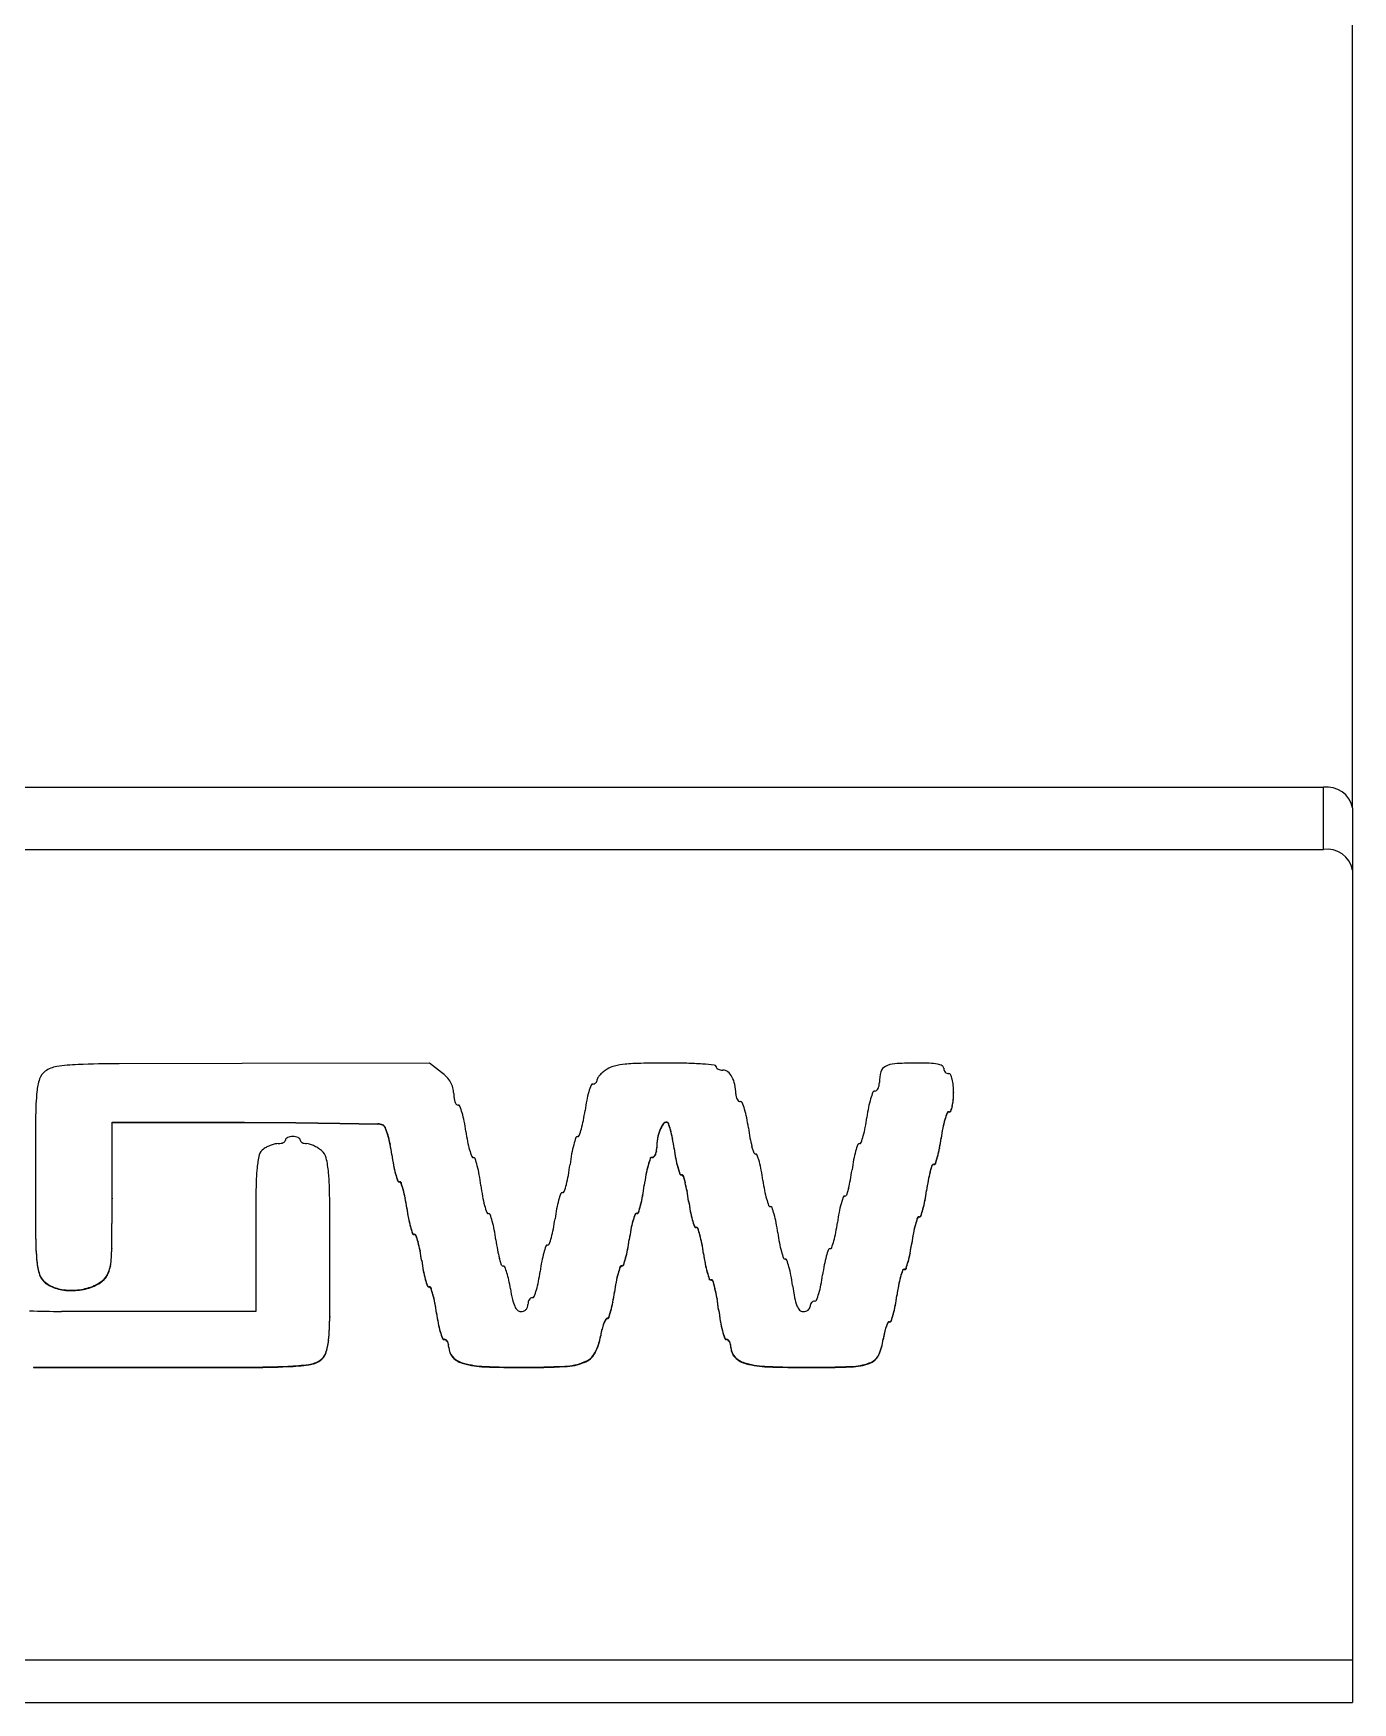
# Model space of a CAD drawing. Header units: millimetres. Extents: x 0 to 420, y 0 to 297.
# Drawn here: x 123.75 to 146.29, y 126.85 to 155.37 of the extents above; entities that cross this region are included whole.
import ezdxf

# ---------------------------------------------------------------- set-up
doc = ezdxf.new("R2010")
doc.units = ezdxf.units.MM

msp = doc.modelspace()

# ---------------------------------------------------------------- linework, layer by layer
at = {"color": 7, "linetype": 'Continuous', "lineweight": 25}
for p, q in [((146.2918, 142.13781), (146.2918, 244.34923)), ((61.7918, 142.49136), (145.7918, 142.49136)), ((145.7918, 141.4307), (145.7918, 142.49136)), ((146.2918, 142.13781), (146.2918, 141.07715)), ((61.7918, 141.4307), (145.7918, 141.4307)), ((146.2918, 141.07715), (146.2918, 127.58146)), ((130.5136, 137.77806), (127.31591, 137.77307)), ((130.72106, 137.61977), (130.5136, 137.77806)), ((127.31591, 137.77307), (125.21256, 137.76746)), ((139.47312, 137.27665), (139.47312, 137.26958)), ((139.36269, 136.92974), (139.36269, 136.92267)), ((139.39573, 136.94763), (139.39573, 136.94056)), ((139.42608, 136.96417), (139.42608, 136.95709)), ((139.45038, 137.04428), (139.45038, 137.03721)), ((139.46754, 137.15052), (139.46754, 137.14345)), ((123.78363, 136.8811), (123.77982, 135.83387)), ((125.08966, 135.46706), (125.09112, 136.76817)), ((125.08966, 135.45999), (125.09112, 136.7611)), ((125.09112, 136.76817), (127.35417, 136.76725)), ((125.09112, 136.76817), (125.09112, 136.7611)), ((125.09112, 136.7611), (127.35417, 136.76018)), ((127.35417, 136.76725), (128.22859, 136.76373)), ((127.35417, 136.76725), (127.35417, 136.76018)), ((127.35417, 136.76018), (128.22859, 136.75666)), ((128.22859, 136.76373), (128.98088, 136.75369)), ((128.22859, 136.76373), (128.22859, 136.75666)), ((128.22859, 136.75666), (128.98088, 136.74662)), ((128.98088, 136.75369), (129.63291, 136.7402)), ((128.98088, 136.75369), (128.98088, 136.74662)), ((128.98088, 136.74662), (129.63291, 136.73313)), ((129.63291, 136.7402), (129.63291, 136.73313)), ((129.71401, 136.72239), (129.71401, 136.71532)), ((129.75498, 136.68324), (129.75498, 136.67617)), ((134.5079, 136.74035), (134.5079, 136.73328)), ((134.56897, 136.76817), (134.56897, 136.7611)), ((134.59797, 136.75203), (134.59797, 136.74496)), ((134.63411, 136.63637), (134.63411, 136.6293)), ((139.28727, 136.67097), (139.28727, 136.6639)), ((139.32362, 136.81584), (139.32362, 136.80877)), ((129.80035, 136.55516), (129.80035, 136.54809)), ((129.84151, 136.39562), (129.84151, 136.38855)), ((134.41244, 136.4907), (134.41244, 136.48363)), ((134.45264, 136.63293), (134.45264, 136.62586)), ((134.66828, 136.49152), (134.66828, 136.48444)), ((136.06126, 136.23832), (136.02594, 136.3545)), ((139.2589, 136.49897), (139.2589, 136.4919)), ((129.872, 136.21482), (129.872, 136.20775)), ((134.28896, 136.15203), (134.28896, 136.14496)), ((134.32132, 136.16996), (134.32132, 136.16289)), ((134.35054, 136.18136), (134.35054, 136.17428)), ((134.37519, 136.21828), (134.37519, 136.21121)), ((134.39232, 136.27144), (134.39232, 136.26437)), ((134.39827, 136.33446), (134.39827, 136.32739)), ((134.69594, 136.31951), (134.69594, 136.31244)), ((134.7234, 136.1475), (134.7234, 136.14043)), ((136.15229, 136.09091), (136.11697, 136.20709)), ((139.16257, 136.06593), (139.19789, 136.18211)), ((139.16257, 136.05886), (139.19789, 136.17504)), ((139.16257, 136.06593), (139.16257, 136.05886)), ((139.19789, 136.18211), (139.19789, 136.17504)), ((139.23144, 136.32697), (139.23144, 136.3199)), ((123.77982, 135.83387), (123.78369, 134.79453)), ((123.77983, 135.83745), (123.78369, 134.8016)), ((129.90032, 136.03708), (129.90032, 136.03001)), ((129.93503, 135.88739), (129.93503, 135.88032)), ((134.21405, 135.87486), (134.21405, 135.86779)), ((134.25019, 136.02937), (134.25019, 136.0223)), ((134.75694, 136.00264), (134.79226, 135.88646)), ((134.75694, 136.00264), (134.75694, 135.99557)), ((134.75694, 135.99557), (134.79226, 135.87939)), ((134.79226, 135.88646), (134.79226, 135.87939)), ((134.82012, 135.87085), (134.82012, 135.86378)), ((134.84797, 135.85524), (134.88329, 135.73906)), ((134.84797, 135.85524), (134.84797, 135.84817)), ((134.84797, 135.84817), (134.88329, 135.73198)), ((139.07154, 135.91852), (139.10686, 136.0347)), ((139.07154, 135.91145), (139.10686, 136.02763)), ((139.07154, 135.91852), (139.07154, 135.91145)), ((139.10686, 136.0347), (139.10686, 136.02763)), ((139.13472, 136.05031), (139.13472, 136.04324)), ((127.54908, 135.61485), (127.54452, 134.87246)), ((129.97163, 135.76745), (129.97163, 135.76038)), ((130.00064, 135.75121), (130.00064, 135.74414)), ((130.02962, 135.73508), (130.02962, 135.72801)), ((130.06573, 135.61941), (130.06573, 135.61234)), ((134.15771, 135.50791), (134.15771, 135.50084)), ((134.18562, 135.69139), (134.18562, 135.68432)), ((134.88329, 135.73906), (134.88329, 135.73198)), ((134.91684, 135.5942), (134.91684, 135.58713)), ((137.67509, 135.63664), (137.63977, 135.52047)), ((139.01054, 135.60166), (139.01054, 135.59458)), ((139.038, 135.77366), (139.038, 135.76659)), ((125.085, 134.61179), (125.08966, 135.46706)), ((125.085, 134.60472), (125.08966, 135.45999)), ((125.08966, 135.46706), (125.08966, 135.45999)), ((128.81352, 134.4872), (128.80931, 135.46529)), ((130.09989, 135.47455), (130.09989, 135.46748)), ((130.12754, 135.30255), (130.12754, 135.29548)), ((134.05713, 135.21282), (134.05713, 135.20575)), ((134.08653, 135.2294), (134.08653, 135.22233)), ((134.12316, 135.35339), (134.12316, 135.34632)), ((134.9443, 135.42219), (134.9443, 135.41512)), ((134.97195, 135.25019), (134.97195, 135.24311)), ((137.58406, 135.48924), (137.54874, 135.37306)), ((138.94873, 135.28479), (138.94873, 135.27772)), ((138.98288, 135.42965), (138.98288, 135.42258)), ((130.15519, 135.13054), (130.15519, 135.12347)), ((130.18934, 134.98568), (130.18934, 134.97861)), ((133.95683, 134.93616), (133.95683, 134.92909)), ((133.99123, 135.08102), (133.99123, 135.07395)), ((134.02769, 135.19648), (134.02769, 135.18941)), ((135.0061, 135.10532), (135.0061, 135.09825)), ((135.04222, 134.98966), (135.04222, 134.98259)), ((135.07119, 134.97353), (135.07119, 134.96646)), ((135.10017, 134.95741), (135.10017, 134.95033)), ((138.81854, 135.0212), (138.81854, 135.01413)), ((138.85466, 135.13687), (138.85466, 135.1298)), ((138.88364, 135.153), (138.88364, 135.14593)), ((138.91262, 135.16912), (138.91262, 135.16205)), ((123.78369, 134.8016), (123.78369, 134.79453)), ((127.54452, 134.87246), (127.54452, 133.53075)), ((130.22546, 134.87002), (130.22546, 134.86295)), ((130.25444, 134.85389), (130.25444, 134.84682)), ((130.28342, 134.83776), (130.28342, 134.83069)), ((130.31953, 134.7221), (130.31953, 134.71503)), ((133.9291, 134.76416), (133.9291, 134.75709)), ((135.13629, 134.84174), (135.13629, 134.83467)), ((135.17044, 134.69688), (135.17044, 134.6898)), ((138.75674, 134.70434), (138.75674, 134.69727)), ((138.78439, 134.87634), (138.78439, 134.86927)), ((123.80416, 134.39065), (123.80416, 134.38358)), ((125.085, 134.61179), (125.085, 134.60472)), ((128.80975, 133.44466), (128.8135, 134.49042)), ((128.80975, 133.43759), (128.81352, 134.4872)), ((130.35368, 134.57723), (130.35368, 134.57016)), ((130.38134, 134.40523), (130.38134, 134.39816)), ((131.74671, 134.32406), (131.71137, 134.44022)), ((133.86729, 134.44729), (133.86729, 134.44022)), ((133.90144, 134.59215), (133.90144, 134.58508)), ((135.1981, 134.52487), (135.1981, 134.5178)), ((135.22592, 134.35287), (135.22592, 134.3458)), ((138.69493, 134.38747), (138.69493, 134.3804)), ((138.72909, 134.53233), (138.72909, 134.52526)), ((123.85012, 134.16553), (123.85012, 134.15846)), ((125.00528, 134.15282), (125.00528, 134.14574)), ((125.0627, 134.31513), (125.0627, 134.30806)), ((130.40899, 134.23323), (130.40899, 134.22616)), ((130.44314, 134.08836), (130.44314, 134.08129)), ((133.7371, 134.18371), (133.7371, 134.17663)), ((133.77322, 134.29937), (133.77322, 134.2923)), ((133.8022, 134.3155), (133.8022, 134.30843)), ((133.83117, 134.33162), (133.83117, 134.32455)), ((135.26059, 134.20801), (135.26059, 134.20094)), ((135.2974, 134.09277), (135.2974, 134.0857)), ((135.32734, 134.07621), (135.32734, 134.06914)), ((138.56474, 134.12388), (138.56474, 134.11681)), ((138.60086, 134.23955), (138.60086, 134.23248)), ((138.62984, 134.25568), (138.62984, 134.2486)), ((138.65882, 134.2718), (138.65882, 134.26473)), ((123.94667, 134.03135), (123.94667, 134.02427)), ((124.03772, 133.9725), (124.03772, 133.96543)), ((124.14339, 133.93035), (124.14339, 133.92328)), ((124.26418, 133.90519), (124.26418, 133.89812)), ((124.40004, 133.89675), (124.40004, 133.88968)), ((124.53399, 133.90567), (124.53399, 133.8986)), ((124.66404, 133.93212), (124.66404, 133.92505)), ((124.78384, 133.97468), (124.78384, 133.96761)), ((124.88738, 134.03135), (124.88738, 134.02427)), ((130.47926, 133.9727), (130.47926, 133.96562)), ((130.50824, 133.95657), (130.50824, 133.9495)), ((130.53722, 133.94044), (130.53722, 133.93337)), ((130.57333, 133.82478), (130.57333, 133.81771)), ((133.6753, 133.86684), (133.6753, 133.85977)), ((133.70295, 134.03884), (133.70295, 134.03177)), ((135.35719, 134.05917), (135.39423, 133.92685)), ((135.35719, 134.05917), (135.35719, 134.0521)), ((135.35719, 134.0521), (135.39423, 133.91978)), ((135.39423, 133.92685), (135.39423, 133.91978)), ((138.50294, 133.80702), (138.50294, 133.79994)), ((138.53059, 133.97902), (138.53059, 133.97195)), ((125.42952, 133.53075), (124.22645, 133.53355)), ((127.54452, 133.53075), (125.42952, 133.53075)), ((130.60748, 133.67992), (130.60748, 133.67285)), ((130.63514, 133.50791), (130.63514, 133.50084)), ((133.58006, 133.43344), (133.61483, 133.54997)), ((133.58006, 133.42637), (133.61483, 133.5429)), ((133.61483, 133.54997), (133.61483, 133.5429)), ((133.64797, 133.69483), (133.64797, 133.68776)), ((135.42904, 133.76268), (135.42904, 133.75561)), ((135.45703, 133.56773), (135.45703, 133.56066)), ((138.47535, 133.63501), (138.47535, 133.62794)), ((128.80975, 133.44466), (128.80975, 133.43759)), ((130.66331, 133.33591), (130.66331, 133.32884)), ((133.46406, 133.2357), (133.46406, 133.22863)), ((133.494, 133.33125), (133.494, 133.32418)), ((133.52592, 133.40458), (133.52592, 133.39751)), ((133.55296, 133.41818), (133.55296, 133.41111)), ((133.58006, 133.43344), (133.58006, 133.42637)), ((135.48536, 133.37279), (135.48536, 133.36572)), ((138.31807, 133.27196), (138.31807, 133.26489)), ((138.34875, 133.3442), (138.34875, 133.33713)), ((138.37686, 133.35836), (138.37686, 133.35129)), ((138.4055, 133.37433), (138.4055, 133.36726)), ((138.44137, 133.49015), (138.44137, 133.48308)), ((128.78934, 133.04208), (128.78934, 133.035)), ((130.69906, 133.19105), (130.69906, 133.18398)), ((130.73732, 133.07668), (130.73732, 133.06961)), ((130.76926, 133.05925), (130.76926, 133.05218)), ((130.79786, 133.04935), (130.79786, 133.04228)), ((130.82198, 133.01922), (130.82198, 133.01215)), ((130.83846, 132.97518), (130.83846, 132.96811)), ((133.44052, 133.12227), (133.44052, 133.1152)), ((135.52125, 133.20862), (135.52125, 133.20155)), ((135.5597, 133.07722), (135.5597, 133.07015)), ((135.59152, 133.05925), (135.59152, 133.05218)), ((135.6201, 133.04936), (135.6201, 133.04228)), ((135.6442, 133.01922), (135.6442, 133.01215)), ((135.66067, 132.97518), (135.66067, 132.96811)), ((138.27028, 133.06424), (138.27028, 133.05717)), ((138.29041, 133.17698), (138.29041, 133.16991)), ((128.64432, 132.70032), (128.64432, 132.69325)), ((128.74292, 132.8251), (128.74292, 132.81803)), ((130.84392, 132.92299), (130.84392, 132.91592)), ((130.9137, 132.75535), (130.9137, 132.74828)), ((131.09862, 132.64934), (131.09862, 132.64227)), ((133.16109, 132.66993), (133.16109, 132.66286)), ((133.3423, 132.82409), (133.3423, 132.81702)), ((135.66612, 132.92299), (135.66612, 132.91592)), ((135.73735, 132.75392), (135.73735, 132.74685)), ((135.92561, 132.64806), (135.92561, 132.64099)), ((138.03195, 132.65299), (138.03195, 132.64591)), ((138.19022, 132.78729), (138.19022, 132.78022)), ((123.74512, 132.58329), (125.55642, 132.58068)), ((123.74512, 132.58329), (123.74512, 132.57622)), ((123.74512, 132.57622), (125.55642, 132.57361)), ((125.55642, 132.58068), (127.4079, 132.58321)), ((125.55642, 132.58068), (125.55642, 132.57361)), ((125.55642, 132.57361), (127.4079, 132.57613)), ((127.4079, 132.58321), (127.4079, 132.57613)), ((128.09158, 132.59737), (128.09158, 132.5903)), ((128.4551, 132.62921), (128.4551, 132.62214)), ((131.45685, 132.59473), (131.45685, 132.58766)), ((132.11388, 132.58068), (132.11388, 132.57361)), ((132.8259, 132.59774), (132.8259, 132.59067)), ((136.29386, 132.59426), (136.29386, 132.58719)), ((136.98443, 132.58068), (136.98443, 132.57361)), ((137.72464, 132.59323), (137.72464, 132.58616)), ((61.2918, 127.58146), (146.2918, 127.58146)), ((146.2918, 127.58146), (146.2918, 126.84923)), ((61.2918, 126.84923), (146.2918, 126.84923))]:
    msp.add_line(p, q, dxfattribs=at)
for centre, radius, start, end in [((145.85429, 142.04941), 0.44635, 11.422341, 98.048571), ((145.85429, 140.98875), 0.44635, 11.422778, 98.048704), ((134.56753, 115.34461), 22.43345, 90.000623, 91.131868), ((134.56731, 122.66169), 15.11637, 88.69282, 90.000108), ((138.80535, 132.65303), 5.12503, 89.999736, 93.792068), ((138.80538, 129.62168), 8.15638, 88.232253, 90.000086), ((124.79446, 137.1929), 0.9948, 161.565228, 174.575671), ((124.11296, 137.41305), 0.27874, 126.027459, 160.196777), ((124.20141, 137.29396), 0.42708, 97.799946, 126.226214), ((124.63758, 134.48513), 3.26951, 92.275942, 98.692641), ((125.28579, 118.28452), 19.48308, 90.215369, 92.288691), ((130.31116, 137.07958), 0.6781, 42.645788, 52.808268), ((130.43782, 137.19578), 0.50622, 30.224782, 42.684274), ((133.30161, 137.49578), 0.08031, 338.503396, 359.84913), ((133.44723, 137.49486), 0.06532, 145.338051, 179.380557), ((133.69568, 137.32861), 0.36426, 136.39834, 146.054252), ((133.81002, 137.22001), 0.52195, 128.238901, 136.421446), ((133.88154, 137.12938), 0.63739, 121.122701, 128.245958), ((133.78668, 137.28091), 0.45866, 103.568929, 120.762321), ((133.98462, 136.48953), 1.2744, 95.754848, 103.872364), ((134.18937, 134.47635), 3.29797, 91.129071, 95.787059), ((134.7842, 132.1686), 5.60698, 85.953017, 88.692346), ((134.7783, 132.08608), 5.68972, 83.916691, 85.952374), ((135.38205, 137.71306), 0.03071, 9.706691, 91.470884), ((135.44736, 137.71891), 0.03505, 181.095267, 222.061647), ((135.48356, 137.75033), 0.08298, 221.427328, 243.627735), ((135.51391, 137.80933), 0.14932, 243.247332, 258.688275), ((135.52919, 137.88193), 0.22351, 258.497553, 270.039682), ((135.53277, 137.52983), 0.12863, 50.739543, 91.523142), ((135.3974, 137.38211), 0.32887, 29.12188, 48.764629), ((135.27508, 137.31665), 0.46759, 11.803747, 28.834604), ((138.96517, 137.44357), 0.76106, 165.95412, 179.956523), ((138.37413, 137.58363), 0.15388, 116.331721, 163.132397), ((138.48822, 137.38239), 0.38507, 93.248776, 118.264435), ((139.02731, 136.79816), 0.97647, 79.832757, 88.258102), ((139.16169, 137.53755), 0.22497, 59.545366, 80.27987), ((139.25188, 137.68512), 0.05213, 3.526519, 62.790253), ((139.40136, 137.68854), 0.09744, 180.123932, 200.746268), ((139.39161, 137.68546), 0.08724, 201.124388, 223.916768), ((139.39412, 137.68817), 0.09092, 224.050313, 245.390201), ((139.38797, 137.67476), 0.07617, 245.39579, 270.411082), ((139.39123, 137.56368), 0.03502, 29.870564, 94.452933), ((138.8889, 137.35764), 0.57768, 14.465864, 22.759505), ((138.7736, 137.32811), 0.6967, 5.567904, 14.448973), ((128.49847, 136.84657), 4.71497, 174.640861, 179.580399), ((130.52158, 137.24472), 0.4092, 15.932247, 30.208077), ((130.57503, 137.26046), 0.35349, 0.062348, 15.85633), ((131.47876, 137.26092), 0.55025, 180.00769, 188.040434), ((134.70127, 136.84916), 1.52837, 163.339627, 168.935522), ((135.03234, 136.75035), 1.87386, 159.659477, 163.347493), ((133.3045, 137.38621), 0.03304, 85.213425, 152.029033), ((133.30772, 137.48866), 0.06953, 269.618045, 293.756232), ((133.30363, 137.49807), 0.07979, 293.721331, 314.932663), ((133.30738, 137.49408), 0.07432, 315.058022, 338.088514), ((134.93151, 137.24729), 0.81809, 0.513732, 11.636877), ((135.98888, 137.25683), 0.23933, 180.527437, 192.976809), ((139.7357, 136.65465), 1.75762, 159.102633, 163.028531), ((138.12391, 137.26525), 0.03436, 85.293686, 151.596333), ((138.128, 137.34321), 0.04374, 268.338895, 310.475665), ((138.07158, 137.40186), 0.12507, 312.698151, 331.398026), ((138.02947, 137.42398), 0.17263, 331.643703, 348.223778), ((137.92896, 137.44421), 0.27516, 348.371527, 359.988394), ((138.16482, 137.26949), 1.30829, 0.003839, 5.535939), ((138.04525, 137.27664), 1.42786, 354.932755, 0.000606), ((138.04531, 137.26956), 1.42781, 354.932655, 0.000705), ((131.2406, 137.22763), 0.30977, 188.104696, 200.500285), ((131.1553, 137.19607), 0.21882, 200.583146, 214.199268), ((131.00136, 137.09492), 0.03476, 218.920661, 272.995258), ((131.00594, 137.02729), 0.03303, 27.963381, 94.794161), ((129.2799, 136.39203), 1.87197, 16.65064, 20.34239), ((129.60965, 136.49035), 1.52786, 11.063553, 16.661298), ((130.09291, 137.37891), 3.10719, 349.233641, 352.446737), ((136.00122, 136.59553), 2.85283, 168.946827, 172.447834), ((135.90694, 137.23847), 0.15536, 193.165744, 210.523303), ((135.87297, 137.21902), 0.11622, 210.767841, 230.077215), ((135.82696, 137.16629), 0.04628, 231.863068, 271.405014), ((135.83092, 137.08578), 0.03436, 28.408295, 94.711674), ((134.21795, 136.47475), 1.75889, 16.973906, 20.897133), ((134.4839, 136.55584), 1.48085, 11.195469, 16.976837), ((140.71962, 136.48889), 2.75361, 168.819197, 172.446986), ((139.46872, 136.73587), 1.47857, 163.018702, 168.808992), ((141.00762, 136.30176), 1.76072, 159.104912, 163.024049), ((141.00762, 136.29469), 1.76072, 159.104912, 163.024049), ((139.39291, 136.91339), 0.03436, 85.288326, 151.591705), ((139.39291, 136.90632), 0.03436, 85.288326, 151.591705), ((139.39835, 136.97894), 0.03142, 265.218066, 331.945673), ((139.39835, 136.97187), 0.03142, 265.218066, 331.945673), ((138.80362, 137.19674), 0.66449, 339.512621, 346.736275), ((138.80362, 137.18967), 0.66449, 339.512621, 346.736275), ((138.7171, 137.21717), 0.75339, 346.733646, 354.924731), ((138.71718, 137.21008), 0.75331, 346.733213, 354.925165), ((129.62958, 136.53155), 0.20869, 66.133455, 89.085497), ((129.62956, 136.5244), 0.20876, 66.137673, 89.081279), ((129.68545, 136.65148), 0.07644, 24.549188, 68.056049), ((129.68545, 136.64441), 0.07644, 24.549188, 68.056049), ((128.11046, 136.02864), 1.77001, 17.305528, 21.704983), ((128.11132, 136.02189), 1.76909, 17.303803, 21.70566), ((128.30963, 136.23667), 2.8524, 7.551902, 11.053437), ((131.01091, 137.25319), 2.18401, 340.889026, 344.065765), ((131.52206, 137.10746), 1.65249, 344.058999, 349.223145), ((135.0265, 136.40568), 0.61722, 147.163975, 158.395766), ((135.0265, 136.39861), 0.61722, 147.163975, 158.395766), ((134.56498, 136.69597), 0.07231, 86.841527, 142.132466), ((134.56498, 136.6889), 0.07231, 86.841527, 142.132466), ((134.57155, 136.73868), 0.0296, 26.811729, 95.009737), ((134.57155, 136.7316), 0.02961, 26.822887, 94.998579), ((132.47302, 136.02453), 2.24603, 15.80769, 18.899098), ((132.47302, 136.01746), 2.24603, 15.80769, 18.899098), ((133.02119, 136.17949), 1.67638, 10.727101, 15.815608), ((133.2341, 136.3093), 2.75474, 7.552552, 11.178849), ((139.22741, 137.10399), 3.29103, 187.553658, 190.586531), ((136.31054, 136.99175), 1.68109, 344.197862, 349.271991), ((134.85623, 137.26639), 3.1611, 349.287933, 352.446055), ((141.99013, 136.13684), 2.75514, 168.821416, 172.447183), ((141.99061, 136.12969), 2.75562, 168.821735, 172.446864), ((140.74017, 136.3834), 1.48109, 163.023625, 168.804069), ((140.74017, 136.37632), 1.48109, 163.023625, 168.804069), ((128.03271, 135.76291), 0.65202, 110.266853, 116.945402), ((128.02477, 135.78436), 0.62914, 103.728036, 110.265702), ((127.93092, 136.16727), 0.2349, 89.916418, 103.654167), ((127.93138, 136.64128), 0.23911, 269.97156, 281.110542), ((127.94766, 136.56087), 0.15708, 280.936284, 296.0415), ((127.97945, 136.49717), 0.08588, 295.639488, 317.526923), ((128.01778, 136.46271), 0.03435, 316.763587, 358.806871), ((128.08546, 136.46121), 0.03335, 134.953828, 178.65012), ((128.1273, 136.42143), 0.09108, 114.596301, 135.902852), ((128.16116, 136.35011), 0.17002, 100.388339, 114.967193), ((128.17902, 136.25676), 0.26506, 79.453851, 100.546149), ((128.19686, 136.35005), 0.17008, 65.035843, 79.610127), ((128.23071, 136.42141), 0.09111, 44.099022, 65.398167), ((128.27258, 136.46121), 0.03335, 1.34988, 45.046172), ((128.3429, 136.46257), 0.03699, 180.887627, 219.212244), ((128.37379, 136.48713), 0.07645, 218.839631, 241.805993), ((128.40078, 136.5355), 0.13184, 241.400987, 257.711337), ((128.41381, 136.59174), 0.18957, 257.480209, 270.061261), ((128.41449, 136.23902), 0.16315, 71.761419, 90.167235), ((128.2722, 135.8148), 0.6106, 64.697727, 71.538426), ((128.2478, 135.76292), 0.66793, 57.763568, 64.708117), ((128.21181, 136.06019), 1.66386, 11.630544, 17.306605), ((128.21235, 136.05324), 1.66331, 11.629989, 17.307807), ((127.32534, 135.87838), 2.56879, 7.525803, 11.61625), ((127.32534, 135.87131), 2.56879, 7.525803, 11.61625), ((134.21825, 137.02009), 3.10792, 187.55364, 190.765982), ((132.7887, 136.74861), 1.65283, 190.777387, 195.94047), ((134.77737, 135.89802), 1.86209, 164.959725, 169.832929), ((135.4923, 135.70626), 2.60228, 162.119977, 164.966974), ((133.04244, 136.49218), 0.02975, 84.862906, 153.986924), ((133.04771, 136.55181), 0.03011, 265.027614, 333.013869), ((135.34232, 136.32762), 0.94407, 170.052714, 179.584297), ((135.34232, 136.32054), 0.94407, 170.052714, 179.584297), ((135.13452, 136.3634), 0.73322, 158.431948, 170.001772), ((135.13452, 136.35633), 0.73322, 158.431948, 170.001772), ((133.02119, 136.17242), 1.67638, 10.727101, 15.815608), ((131.56729, 135.90466), 3.15604, 7.553218, 10.716423), ((131.56678, 135.8975), 3.15655, 7.553477, 10.716164), ((137.70672, 136.82005), 1.74406, 190.595583, 195.481877), ((139.96355, 135.65758), 2.25068, 161.11534, 164.200568), ((137.86041, 136.37271), 0.02957, 84.980916, 153.19956), ((137.86557, 136.43164), 0.02958, 265.01275, 333.185234), ((135.76244, 137.14676), 2.25068, 341.11534, 344.200568), ((135.99643, 136.93159), 3.29103, 349.413469, 352.446342), ((135.9971, 136.92442), 3.29035, 349.413154, 352.446657), ((129.16264, 135.83964), 1.60088, 166.683437, 174.688061), ((127.77305, 136.16221), 0.17447, 123.223288, 164.657511), ((127.95657, 135.91195), 0.48466, 116.906378, 125.162773), ((128.27198, 135.8011), 0.62274, 50.532917, 57.771603), ((128.52393, 136.09736), 0.23396, 14.667981, 52.048484), ((127.07856, 135.76627), 1.71667, 4.663731, 13.142714), ((133.21214, 136.65588), 3.36913, 187.522313, 190.583484), ((133.21214, 136.64881), 3.36913, 187.522313, 190.583484), ((133.29953, 136.89426), 2.18401, 195.934235, 199.110974), ((131.26272, 136.19289), 0.03011, 206.986131, 274.972386), ((131.268, 136.13326), 0.02974, 25.998362, 95.151808), ((128.81923, 135.34766), 2.60115, 15.032403, 17.880646), ((136.41045, 135.60566), 3.52113, 169.841027, 172.861206), ((136.33423, 135.43812), 2.16629, 160.758252, 164.161132), ((136.33607, 135.43047), 2.16821, 160.759762, 164.159623), ((134.31846, 136.13694), 0.03314, 85.053718, 152.905853), ((134.31846, 136.12987), 0.03314, 85.053718, 152.905853), ((134.3228, 136.20933), 0.0394, 267.853609, 314.766136), ((134.3228, 136.20226), 0.0394, 267.853609, 314.766136), ((134.2366, 136.2841), 0.15343, 317.957202, 334.594658), ((134.2366, 136.27703), 0.15343, 317.957202, 334.594658), ((134.17804, 136.31112), 0.21792, 334.784289, 349.509587), ((134.17799, 136.30407), 0.21797, 334.785297, 349.506236), ((134.03357, 136.33714), 0.36471, 349.62188, 359.578975), ((134.03348, 136.33008), 0.3648, 349.623088, 359.578401), ((137.95255, 136.75117), 3.28509, 187.550538, 190.588827), ((137.95372, 136.74427), 3.28628, 187.550863, 190.588115), ((136.43714, 136.46805), 1.74347, 190.594372, 195.482441), ((136.43715, 136.46099), 1.74348, 190.59477, 195.48269), ((136.08661, 136.25088), 0.02828, 206.355186, 275.096779), ((136.09163, 136.19453), 0.02829, 26.370745, 95.086344), ((134.47152, 135.62537), 1.74406, 10.595583, 15.481877), ((140.86552, 135.53863), 3.15681, 169.285787, 172.448201), ((139.41226, 135.81334), 1.67781, 164.192903, 169.27695), ((139.13723, 136.07849), 0.02829, 264.913656, 333.629255), ((137.51712, 136.64766), 1.74406, 344.518123, 349.404417), ((137.51712, 136.64058), 1.74406, 344.518123, 349.404417), ((132.21744, 135.5572), 4.66872, 174.70741, 179.292455), ((122.71807, 135.41275), 6.09147, 0.494186, 4.643162), ((131.65749, 136.36567), 1.78763, 190.591884, 195.518434), ((131.65749, 136.3586), 1.78763, 190.591884, 195.518434), ((132.31617, 136.54841), 2.47119, 195.514975, 198.422812), ((132.31617, 136.54134), 2.47119, 195.514975, 198.422812), ((129.53306, 135.5391), 1.86209, 10.167071, 15.040275), ((127.90075, 135.24685), 3.52035, 7.13846, 10.159307), ((131.05586, 136.18846), 1.86209, 344.959725, 349.832929), ((129.42294, 136.48079), 3.52097, 349.841101, 352.861478), ((137.34855, 135.29521), 3.18765, 169.523031, 172.860615), ((137.34855, 135.28814), 3.18765, 169.523031, 172.860615), ((135.88265, 135.566), 1.69695, 164.153528, 169.513458), ((135.88265, 135.55893), 1.69695, 164.153528, 169.513458), ((134.81761, 135.89903), 0.02829, 206.369135, 275.079561), ((134.81761, 135.89196), 0.02829, 206.369135, 275.079561), ((134.82262, 135.84266), 0.0283, 26.378789, 95.081568), ((134.82262, 135.83559), 0.0283, 26.378789, 95.081568), ((132.95083, 135.34143), 3.29103, 7.553658, 10.586531), ((135.99602, 136.10183), 1.74232, 344.514533, 349.405858), ((134.4723, 136.38628), 3.29236, 349.415137, 352.446708), ((140.75262, 135.4529), 1.74437, 164.518554, 169.403985), ((140.75261, 135.44584), 1.74435, 164.518802, 169.404385), ((139.13221, 136.02213), 0.02829, 84.914034, 153.634002), ((139.13221, 136.01506), 0.02829, 84.914034, 153.634002), ((139.13723, 136.07142), 0.02829, 264.913656, 333.629255), ((129.99803, 135.78058), 0.02949, 206.44309, 275.067324), ((129.99803, 135.77351), 0.02949, 206.44309, 275.067324), ((130.00322, 135.72175), 0.02957, 26.799756, 95.005391), ((130.00321, 135.71467), 0.02958, 26.810929, 94.994218), ((127.90334, 135.00765), 2.24727, 15.796823, 18.886637), ((127.90334, 135.00058), 2.24727, 15.796823, 18.886637), ((128.451, 135.16228), 1.67819, 10.723929, 15.806956), ((128.451, 135.15521), 1.67819, 10.723929, 15.806956), ((134.88749, 136.12186), 3.52097, 187.138522, 190.158899), ((133.25457, 135.82953), 1.86209, 190.167071, 195.040275), ((134.82295, 134.83308), 2.18467, 160.889017, 164.064712), ((132.78553, 135.53466), 0.03013, 85.04714, 153.005428), ((132.7908, 135.5943), 0.02974, 264.846285, 333.99253), ((130.34094, 136.38022), 2.60228, 342.119977, 344.966974), ((132.32626, 135.83628), 1.86066, 344.958088, 349.835154), ((132.3266, 135.82914), 1.8603, 344.957388, 349.835266), ((130.69308, 136.12877), 3.51982, 349.840462, 352.861771), ((130.69194, 136.12186), 3.52097, 349.841101, 352.861478), ((133.20252, 135.27351), 1.74406, 10.595583, 15.481877), ((133.20252, 135.26644), 1.74406, 10.595583, 15.481877), ((131.68338, 134.98985), 3.28945, 7.552328, 10.586651), ((131.68271, 134.98267), 3.29013, 7.552642, 10.586336), ((139.33547, 136.18777), 3.14946, 187.548338, 190.718063), ((137.88813, 135.91389), 1.67644, 190.720582, 195.808907), ((137.60941, 135.47666), 0.0283, 84.923208, 153.613167), ((137.61442, 135.53305), 0.02831, 264.936805, 333.611231), ((135.88727, 136.01554), 3.15057, 349.282655, 352.451332), ((135.88801, 136.00835), 3.14982, 349.282279, 352.451709), ((142.2738, 135.16891), 3.29184, 169.413841, 172.445971), ((142.27262, 135.16201), 3.29064, 169.41313, 172.446295), ((126.99584, 134.8873), 3.1591, 7.553177, 10.713225), ((126.99584, 134.88022), 3.1591, 7.553177, 10.713225), ((133.25711, 135.71746), 3.15696, 187.552101, 190.7143), ((133.25711, 135.71039), 3.15696, 187.552101, 190.7143), ((133.97089, 136.02171), 2.60374, 195.033822, 197.879227), ((131.51963, 135.23537), 0.02975, 206.01123, 275.149956), ((135.73798, 134.70794), 3.10482, 169.231967, 172.447591), ((134.31111, 134.97907), 1.65242, 164.059597, 169.223941), ((134.05452, 135.18281), 0.03012, 85.037862, 153.006696), ((134.0598, 135.24244), 0.02974, 264.844737, 333.994077), ((134.0598, 135.23537), 0.02974, 264.844737, 333.994077), ((131.60949, 136.02849), 2.60275, 342.12023, 344.966721), ((131.61101, 136.02097), 2.60116, 342.119362, 344.967589), ((138.07387, 135.8371), 3.15696, 187.552101, 190.7143), ((138.07387, 135.83003), 3.15696, 187.552101, 190.7143), ((136.62086, 135.56244), 1.67822, 190.723277, 195.806212), ((136.62086, 135.55537), 1.67822, 190.723277, 195.806212), ((138.43619, 136.06851), 2.24589, 195.795042, 198.886737), ((136.33762, 135.35486), 0.02958, 206.813276, 274.995), ((136.34278, 135.29593), 0.02957, 26.797862, 95.004154), ((134.24158, 134.58138), 2.24865, 15.79861, 18.886532), ((140.75124, 134.62347), 3.29207, 169.415163, 172.447069), ((139.22716, 134.90801), 1.74165, 164.513333, 169.40641), ((136.7857, 135.8967), 2.24792, 341.115136, 344.204135), ((136.7857, 135.88963), 2.24792, 341.115136, 344.204135), ((137.33557, 135.74154), 1.67658, 344.191041, 349.278812), ((137.33557, 135.73447), 1.67658, 344.191041, 349.278812), ((131.80456, 135.44291), 1.67869, 190.723992, 195.805497), ((131.80456, 135.43584), 1.67869, 190.723992, 195.805497), ((132.35461, 135.59838), 2.25029, 195.799731, 198.885411), ((132.35461, 135.59131), 2.25029, 195.799731, 198.885411), ((131.52491, 135.17574), 0.03012, 26.997143, 94.961374), ((129.48563, 134.47359), 2.18661, 15.93612, 19.109089), ((129.99866, 134.61996), 1.65311, 10.777828, 15.940029), ((128.56889, 134.34846), 3.10842, 7.5539, 10.765722), ((130.98273, 135.25645), 1.67904, 344.195032, 349.275479), ((129.5299, 135.53102), 3.15758, 349.286015, 352.447584), ((137.00644, 134.35619), 3.10427, 169.232128, 172.44825), ((137.00644, 134.34912), 3.10427, 169.232128, 172.44825), ((135.58, 134.62721), 1.65231, 164.058728, 169.223415), ((135.58, 134.62014), 1.65231, 164.058728, 169.223415), ((136.08713, 134.48276), 2.17961, 160.885817, 164.068974), ((136.08842, 134.47529), 2.18096, 160.886803, 164.067988), ((134.05452, 135.17574), 0.03012, 85.037862, 153.006696), ((137.17105, 135.71792), 2.24996, 195.799504, 198.885638), ((137.17105, 135.71085), 2.24996, 195.799504, 198.885638), ((135.06862, 135.003), 0.02958, 206.808581, 274.993435), ((135.06862, 134.99593), 0.02958, 206.808581, 274.993435), ((135.07378, 134.94407), 0.02958, 26.813347, 95.006178), ((135.07378, 134.937), 0.02957, 26.797835, 95.010442), ((132.97326, 134.22983), 2.24792, 15.795865, 18.884864), ((132.9752, 134.22334), 2.24589, 15.795042, 18.886737), ((134.79226, 134.73688), 1.67644, 10.720582, 15.808907), ((133.34175, 134.4625), 3.15267, 7.549953, 10.716448), ((134.35816, 135.4711), 3.15696, 349.285703, 352.447895), ((140.43191, 134.56441), 1.67679, 164.191621, 169.278889), ((140.43191, 134.55734), 1.67679, 164.191621, 169.278889), ((140.98447, 134.4083), 2.25097, 161.11506, 164.199798), ((140.98447, 134.40123), 2.25097, 161.11506, 164.199798), ((138.88106, 135.12354), 0.02957, 84.995846, 153.202138), ((138.88106, 135.11647), 0.02957, 84.995846, 153.202138), ((138.88622, 135.18247), 0.02958, 264.998094, 333.182381), ((138.88622, 135.17539), 0.02958, 264.991371, 333.189104), ((128.65485, 134.83815), 4.87129, 180.429929, 185.270893), ((128.65478, 134.83108), 4.87123, 180.429895, 185.270928), ((130.25186, 134.88335), 0.02958, 206.803434, 275.001712), ((130.25185, 134.87627), 0.02957, 206.792261, 275.012885), ((130.25701, 134.82442), 0.02958, 26.810929, 94.994218), ((130.25701, 134.81735), 0.02958, 26.810929, 94.994218), ((128.15714, 134.11033), 2.24727, 15.796823, 18.886637), ((128.1559, 134.10287), 2.24856, 15.797714, 18.885747), ((128.70591, 134.26524), 1.67705, 10.721513, 15.807976), ((128.70557, 134.25809), 1.6774, 10.722041, 15.807448), ((134.90527, 135.18858), 3.28341, 187.551343, 190.591266), ((134.63244, 133.92321), 2.24929, 161.115235, 164.202354), ((132.53061, 134.63789), 0.02957, 84.992152, 153.191453), ((132.53577, 134.69682), 0.02958, 264.998288, 333.196566), ((130.43237, 135.41205), 2.25097, 341.11506, 344.199798), ((130.7955, 135.17974), 3.16104, 349.287295, 352.445483), ((130.79624, 135.17255), 3.16028, 349.286919, 352.445859), ((133.52134, 134.38453), 1.67843, 10.724976, 15.807305), ((133.52105, 134.37739), 1.67872, 10.725414, 15.806867), ((132.06428, 134.10928), 3.16125, 7.554251, 10.71215), ((132.06428, 134.10221), 3.16125, 7.554251, 10.71215), ((139.5951, 135.29146), 3.15538, 187.552513, 190.716307), ((138.14193, 135.01658), 1.67644, 190.720582, 195.808907), ((135.26098, 135.35193), 2.24996, 341.114362, 344.200496), ((135.81137, 135.1964), 1.67802, 344.193483, 349.277027), ((135.62256, 135.11998), 3.16162, 349.288192, 352.445796), ((135.62308, 135.11282), 3.1611, 349.287933, 352.446055), ((141.88208, 134.29011), 3.15267, 169.283552, 172.450047), ((141.8827, 134.28294), 3.1533, 169.283867, 172.449732), ((124.86153, 134.48927), 1.06197, 185.32828, 197.748875), ((124.86153, 134.48219), 1.06197, 185.32828, 197.748875), ((122.79944, 134.63444), 2.28567, 351.969489, 359.432243), ((122.79928, 134.62738), 2.28583, 351.969751, 359.431981), ((127.25255, 133.99041), 3.15617, 7.552309, 10.715302), ((127.25255, 133.98334), 3.15617, 7.552309, 10.715302), ((133.51091, 134.82014), 3.15696, 187.552101, 190.7143), ((133.51091, 134.81307), 3.15696, 187.552101, 190.7143), ((133.38983, 134.90545), 1.74174, 190.599259, 195.492185), ((135.53252, 133.80433), 3.15357, 169.284161, 172.449826), ((134.08186, 134.07867), 1.6772, 164.191971, 169.277882), ((131.69879, 135.06094), 2.25366, 341.118224, 344.199365), ((131.69879, 135.05387), 2.25366, 341.118224, 344.199365), ((132.25193, 134.90456), 1.67883, 344.194451, 349.275401), ((132.25193, 134.89749), 1.67883, 344.194451, 349.275401), ((138.22627, 134.92641), 3.05468, 187.553327, 190.821927), ((138.22569, 134.91924), 3.05409, 187.553009, 190.822244), ((136.82325, 134.65859), 1.62633, 190.835275, 196.084738), ((138.68999, 135.17119), 2.24589, 195.795042, 198.886737), ((136.59142, 134.45753), 0.02958, 206.802106, 275.00617), ((136.59658, 134.39861), 0.02957, 26.797862, 95.004154), ((134.49414, 133.68368), 2.24996, 15.799504, 18.885638), ((138.91329, 134.01795), 1.68109, 164.197862, 169.271991), ((139.46139, 133.86294), 2.25068, 161.11534, 164.200568), ((137.35826, 134.57807), 0.02958, 84.993822, 153.186653), ((137.36341, 134.637), 0.02958, 265.006565, 333.191419), ((136.5319, 134.99938), 2.24792, 341.115136, 344.204135), ((136.53164, 134.99241), 2.2482, 341.114854, 344.203367), ((137.07956, 134.84479), 1.67886, 344.193082, 349.273979), ((137.07936, 134.83775), 1.67907, 344.193662, 349.274057), ((124.12182, 134.25921), 0.2874, 199.023772, 232.45219), ((124.12184, 134.25215), 0.28742, 199.024222, 232.450232), ((124.68182, 134.34884), 0.37823, 302.921661, 328.78401), ((124.6818, 134.34178), 0.37825, 302.923134, 328.784294), ((124.62169, 134.37981), 0.44572, 329.385251, 351.65718), ((124.62167, 134.37274), 0.44574, 329.38551, 351.656094), ((132.05836, 134.54559), 1.67869, 190.723992, 195.805497), ((132.05808, 134.53846), 1.6784, 190.723554, 195.805935), ((132.60685, 134.70058), 2.24865, 195.79861, 198.886532), ((132.6088, 134.69409), 2.25068, 195.799432, 198.88466), ((131.77209, 134.33665), 0.02833, 206.389546, 275.086239), ((131.77697, 134.27929), 0.02923, 28.731073, 94.644689), ((130.26346, 133.69313), 1.65203, 17.656452, 21.30412), ((130.55949, 133.78719), 1.34142, 12.112227, 17.663402), ((129.43471, 133.54627), 2.49171, 8.616714, 12.101704), ((129.57613, 134.59402), 2.85495, 348.947355, 352.445702), ((135.35186, 133.72659), 1.67822, 164.193788, 169.276723), ((135.35186, 133.71951), 1.67822, 164.193788, 169.276723), ((135.90281, 133.5709), 2.25074, 161.115745, 164.200794), ((135.90378, 133.56353), 2.25176, 161.116444, 164.200095), ((133.79962, 134.28603), 0.02958, 85.002865, 153.188858), ((133.79962, 134.27896), 0.02958, 85.002865, 153.188858), ((133.80477, 134.34497), 0.02958, 264.998873, 333.184732), ((133.80477, 134.3379), 0.02958, 264.998873, 333.184732), ((136.82325, 134.65152), 1.62633, 190.835275, 196.084738), ((137.28788, 134.79216), 2.10978, 196.073985, 199.359701), ((137.28788, 134.78509), 2.10978, 196.073985, 199.359701), ((135.3247, 134.10678), 0.03069, 207.17171, 274.937217), ((135.3247, 134.09971), 0.03069, 207.17171, 274.937217), ((135.3301, 134.04638), 0.02996, 25.272404, 95.284052), ((135.3301, 134.03931), 0.02996, 25.272404, 95.284052), ((135.04572, 133.83948), 1.67679, 10.721111, 15.808379), ((133.59555, 133.56518), 3.15267, 7.549953, 10.716448), ((134.50422, 134.52082), 2.75361, 348.819197, 352.446986), ((140.36886, 133.74311), 3.16237, 169.288568, 172.44542), ((140.17931, 133.66681), 1.67802, 164.193483, 169.277027), ((140.1791, 133.65978), 1.67781, 164.192903, 169.27695), ((140.73067, 133.51098), 2.25097, 161.11506, 164.199798), ((140.7304, 133.50402), 2.25068, 161.11534, 164.200568), ((138.62726, 134.22622), 0.02957, 84.995846, 153.202138), ((138.62725, 134.21915), 0.02956, 84.98221, 153.204525), ((138.63242, 134.28514), 0.02958, 264.991371, 333.189104), ((138.63241, 134.27808), 0.02958, 265.005, 333.186724), ((124.28155, 134.44964), 0.53583, 231.319715, 242.931835), ((124.28161, 134.4427), 0.53597, 231.323073, 242.931784), ((124.31544, 134.51517), 0.6096, 242.897759, 253.60672), ((124.31544, 134.5081), 0.6096, 242.897759, 253.60672), ((124.35714, 134.6541), 0.75466, 253.546258, 262.924291), ((124.35714, 134.64703), 0.75466, 253.546258, 262.924291), ((124.39985, 134.99117), 1.09442, 262.879087, 270.010009), ((124.39981, 134.98346), 1.09378, 262.877003, 270.012094), ((124.40029, 134.9034), 1.00665, 269.986008, 277.632411), ((124.40029, 134.89633), 1.00665, 269.986008, 277.632411), ((124.40447, 134.87535), 0.97829, 277.607879, 285.386689), ((124.40447, 134.86828), 0.97829, 277.607879, 285.386689), ((124.4344, 134.76843), 0.86726, 285.354431, 293.760886), ((124.43416, 134.7621), 0.86804, 285.356668, 293.755485), ((124.51103, 134.59605), 0.67862, 293.70333, 303.681536), ((124.51053, 134.5899), 0.67967, 293.711064, 303.673802), ((130.50565, 133.98603), 0.02957, 206.792047, 275.00997), ((130.50566, 133.97896), 0.02957, 206.807558, 275.005707), ((130.51081, 133.9271), 0.02958, 26.811142, 94.997135), ((130.51081, 133.92003), 0.02958, 26.811142, 94.997135), ((128.4097, 133.21262), 2.24856, 15.797714, 18.885747), ((128.4097, 133.20555), 2.24856, 15.797714, 18.885747), ((128.95937, 133.36784), 1.6774, 10.722041, 15.807448), ((128.95937, 133.36077), 1.6774, 10.722041, 15.807448), ((134.63116, 134.33368), 2.76406, 188.616031, 192.441655), ((132.27493, 133.80296), 0.03304, 265.216891, 332.025567), ((130.54618, 134.43915), 1.87483, 339.659584, 343.345708), ((130.87788, 134.34005), 1.52866, 343.341137, 348.936086), ((130.32103, 134.31151), 3.38361, 349.498878, 352.448452), ((130.32103, 134.30444), 3.38361, 349.498878, 352.448452), ((136.80487, 133.45193), 3.15696, 169.2857, 172.447899), ((136.80549, 133.44476), 3.15758, 169.286015, 172.447584), ((133.4064, 133.41954), 2.05154, 9.628325, 14.31655), ((133.4061, 133.41241), 2.05185, 9.628677, 14.316198), ((140.70656, 134.50796), 4.02055, 187.554031, 190.643016), ((135.48682, 134.35548), 1.75901, 339.104696, 343.027619), ((135.75511, 134.27384), 1.47857, 343.018702, 348.808992), ((135.33031, 134.22775), 3.2004, 349.32677, 352.445928), ((135.32952, 134.22082), 3.20121, 349.327003, 352.445307), ((141.6289, 133.39269), 3.1533, 169.283867, 172.449732), ((141.62864, 133.38567), 3.15304, 169.283894, 172.450093), ((124.29208, 147.6612), 14.12781, 267.520731, 269.733826), ((127.50557, 133.093), 3.15696, 7.552101, 10.7143), ((127.50557, 133.08593), 3.15696, 7.552101, 10.7143), ((133.46518, 133.88321), 2.85482, 187.553988, 191.052559), ((133.46518, 133.87614), 2.85482, 187.553988, 191.052559), ((132.49308, 133.8629), 0.57476, 192.532832, 204.837285), ((132.20264, 133.73), 0.25537, 205.1504, 223.920762), ((132.07456, 133.6122), 0.08149, 226.724374, 271.96188), ((132.07805, 133.64574), 0.11499, 269.650583, 293.10272), ((132.07317, 133.65764), 0.12785, 293.022617, 314.14531), ((132.08114, 133.64918), 0.11623, 314.22992, 337.480046), ((132.0752, 133.65073), 0.12232, 337.875965, 359.840979), ((132.39293, 133.65026), 0.19541, 166.403623, 179.961546), ((132.33035, 133.66488), 0.13115, 147.734267, 166.182512), ((132.30508, 133.68024), 0.10158, 127.223309, 147.452252), ((132.27119, 133.72298), 0.04706, 88.802732, 125.852948), ((131.88768, 134.02131), 1.79031, 344.735705, 349.492648), ((131.88768, 134.01424), 1.79031, 344.735705, 349.492648), ((131.58679, 133.11149), 3.89704, 6.723253, 9.619104), ((131.58679, 133.10442), 3.89704, 6.723253, 9.619104), ((139.07714, 133.99439), 3.64517, 186.721652, 189.818359), ((139.0782, 133.98746), 3.64623, 186.721919, 189.81778), ((137.45712, 133.89822), 0.7144, 190.714433, 201.842583), ((137.06571, 133.74281), 0.29327, 202.110337, 219.835809), ((136.89681, 133.60817), 0.07749, 223.391539, 272.38264), ((136.90043, 133.68336), 0.15261, 269.852767, 287.257216), ((136.90774, 133.6618), 0.12985, 286.997091, 306.269153), ((136.92965, 133.63243), 0.09321, 306.090742, 330.286489), ((136.94896, 133.62097), 0.07076, 330.597676, 359.609311), ((137.12605, 133.6203), 0.10634, 161.068502, 179.901975), ((137.10871, 133.62566), 0.08819, 138.70573, 160.704697), ((137.10638, 133.62724), 0.0854, 117.023177, 138.475914), ((137.0965, 133.64614), 0.06408, 89.466375, 116.830012), ((137.09992, 133.74446), 0.03436, 265.292022, 331.588009), ((136.80774, 133.94966), 1.69703, 344.289692, 349.314858), ((136.80774, 133.94259), 1.69703, 344.289692, 349.314858), ((124.16902, 133.47813), 4.64086, 354.608491, 359.586684), ((124.16879, 133.47107), 4.64108, 354.608616, 359.586613), ((132.16367, 133.62931), 1.52877, 191.06454, 196.658922), ((132.16338, 133.62216), 1.52848, 191.063994, 196.659468), ((134.92438, 132.8735), 1.50457, 166.070216, 170.482794), ((134.92478, 132.86634), 1.50498, 166.070818, 170.482192), ((134.27354, 133.03457), 0.83409, 159.16377, 166.046547), ((134.27354, 133.0275), 0.83409, 159.16377, 166.046547), ((134.2895, 133.02858), 0.85114, 153.783578, 159.169169), ((134.2895, 133.02151), 0.85114, 153.783578, 159.169169), ((133.55091, 133.38857), 0.02968, 86.027224, 147.355143), ((133.5509, 133.38151), 0.02967, 86.012762, 147.357005), ((133.55542, 133.4455), 0.02743, 264.85436, 333.920226), ((133.55541, 133.43844), 0.02744, 264.87544, 333.911107), ((137.38336, 133.70161), 1.92627, 189.828717, 194.828829), ((137.38376, 133.69464), 1.92668, 189.829573, 194.828515), ((139.03528, 133.01154), 0.76303, 160.044385, 167.478012), ((139.03528, 133.00447), 0.76303, 160.044385, 167.478012), ((139.00968, 133.02085), 0.73578, 153.930263, 160.044658), ((139.00968, 133.01378), 0.73578, 153.930263, 160.044658), ((138.37471, 133.32765), 0.03078, 85.985194, 147.484564), ((138.37471, 133.32058), 0.03078, 85.985194, 147.484564), ((138.37942, 133.38743), 0.02919, 264.979974, 333.327758), ((138.37942, 133.38036), 0.02919, 264.979974, 333.327758), ((136.22885, 134.112), 2.29826, 341.278308, 344.301387), ((136.22885, 134.10493), 2.29826, 341.278308, 344.301387), ((127.83099, 133.13366), 0.96272, 341.306005, 354.540895), ((127.83096, 133.1266), 0.96275, 341.306137, 354.540361), ((132.49453, 133.72813), 1.87407, 196.653545, 200.341163), ((132.49352, 133.72072), 1.87301, 196.652497, 200.342211), ((130.76649, 133.09216), 0.03302, 207.95206, 274.802671), ((130.76649, 133.08509), 0.03302, 207.95206, 274.802671), ((130.77043, 133.01637), 0.0429, 50.256767, 91.571113), ((130.77042, 133.00927), 0.04293, 50.269397, 91.558483), ((130.71981, 132.96214), 0.11704, 29.190942, 48.17272), ((130.71981, 132.95507), 0.11704, 29.190942, 48.17272), ((130.68173, 132.94165), 0.16028, 12.07518, 28.94767), ((130.68173, 132.93458), 0.16028, 12.07518, 28.94767), ((130.59026, 132.92286), 0.25366, 0.030069, 11.90277), ((130.59026, 132.91579), 0.25366, 0.030069, 11.90277), ((132.39861, 133.30019), 1.05699, 333.228407, 350.309331), ((132.39861, 133.29312), 1.05699, 333.228407, 350.309331), ((138.0609, 133.88055), 2.62704, 194.819432, 197.805864), ((138.0609, 133.87347), 2.62704, 194.819432, 197.805864), ((135.58863, 133.09129), 0.03217, 205.941986, 275.168141), ((135.58863, 133.08422), 0.03217, 205.941986, 275.168141), ((135.59269, 133.0164), 0.04287, 50.249084, 91.559828), ((135.59269, 133.00933), 0.04287, 50.240278, 91.555297), ((135.5419, 132.96211), 0.11716, 29.172745, 48.127865), ((135.542, 132.95511), 0.11704, 29.16693, 48.140591), ((135.50395, 132.9417), 0.16025, 12.059622, 28.933469), ((135.50391, 132.93461), 0.16029, 12.061828, 28.931264), ((135.41251, 132.9229), 0.25361, 0.020947, 11.895708), ((135.41251, 132.91583), 0.25361, 0.020947, 11.895708), ((137.27349, 133.20231), 1.0063, 335.642639, 352.113675), ((137.27349, 133.19524), 1.0063, 335.642639, 352.113675), ((139.63885, 132.87802), 1.38119, 167.499494, 172.251555), ((139.63885, 132.87095), 1.38119, 167.499494, 172.251555), ((128.40256, 133.05629), 0.4303, 277.014115, 304.183003), ((128.40256, 133.04922), 0.4303, 277.014115, 304.183003), ((128.502, 132.91414), 0.25685, 303.648481, 339.716691), ((128.502, 132.90707), 0.25685, 303.648481, 339.716691), ((131.09325, 132.92843), 0.24939, 181.24944, 223.949422), ((131.09325, 132.92136), 0.24939, 181.24944, 223.949422), ((131.18983, 133.02274), 0.38438, 224.078531, 256.273474), ((131.18983, 133.01567), 0.38438, 224.078531, 256.273474), ((131.525, 134.24413), 1.6508, 255.031834, 267.634017), ((131.52497, 134.23685), 1.6506, 255.031059, 267.634791), ((132.78174, 133.617), 1.02022, 272.480494, 291.828454), ((132.78176, 133.60985), 1.02013, 272.479687, 291.829261), ((133.04451, 132.99056), 0.34116, 289.980671, 330.793757), ((133.04451, 132.98349), 0.34116, 289.980671, 330.793757), ((135.91569, 132.9286), 0.24964, 181.287941, 224.40623), ((135.91569, 132.92153), 0.24964, 181.287941, 224.40623), ((136.01424, 133.02601), 0.3882, 224.499352, 256.80226), ((136.01422, 133.01891), 0.38817, 224.49806, 256.803552), ((136.3599, 134.33338), 1.74038, 255.549708, 267.825427), ((137.69552, 133.56307), 0.97028, 271.719747, 290.288004), ((137.69554, 133.55595), 0.97023, 271.71865, 290.287762), ((137.94767, 132.91272), 0.27306, 287.977131, 332.654633), ((137.94766, 132.90566), 0.27308, 287.979036, 332.654296), ((127.3564, 151.5719), 18.98876, 270.155383, 272.218847), ((127.3564, 151.56482), 18.98876, 270.155383, 272.218847), ((127.94753, 136.33352), 3.73893, 272.207965, 277.802152), ((127.94765, 136.32507), 3.73754, 272.206926, 277.803191), ((132.11358, 147.93839), 15.35771, 267.549154, 270.001136), ((132.11358, 147.93132), 15.35771, 267.549154, 270.001136), ((132.114, 147.4476), 14.86692, 269.999564, 272.744648), ((132.11413, 147.43477), 14.86116, 269.999032, 272.74518), ((136.3599, 134.32631), 1.74038, 255.549708, 267.825427), ((136.98417, 150.13893), 17.55824, 267.746828, 270.000836), ((136.984, 150.12331), 17.54969, 267.746279, 270.001385), ((136.98476, 154.40202), 21.82134, 269.999121, 271.94305), ((136.98476, 154.39495), 21.82134, 269.999121, 271.94305)]:
    msp.add_arc(centre, radius, start, end, dxfattribs=at)

doc.saveas('drawing.dxf')
